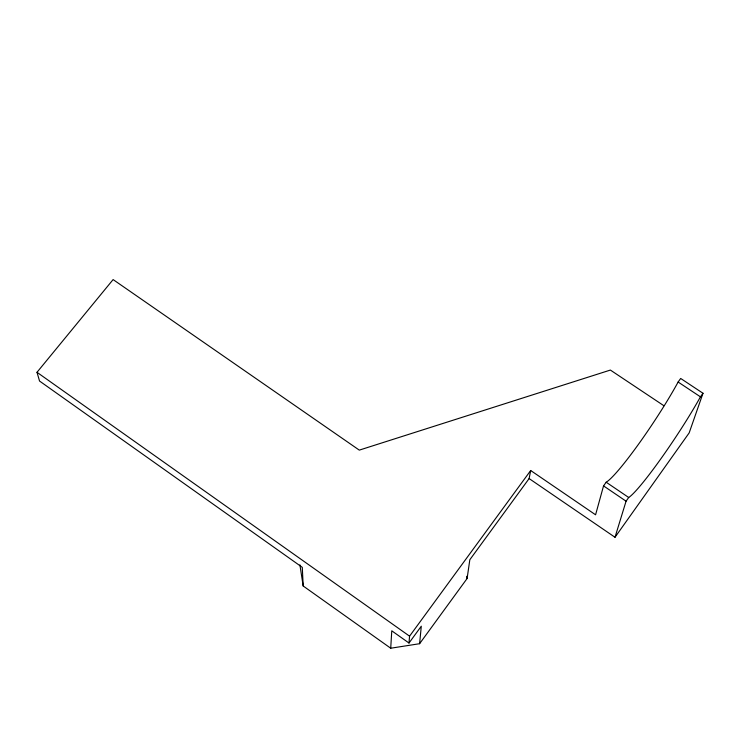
<?xml version="1.0" encoding="UTF-8"?>
<svg xmlns="http://www.w3.org/2000/svg" width="740" height="740" viewBox="0 0 740 740"><rect width="100%" height="100%" fill="white"/><g stroke="black" fill="none" stroke-linecap="round" stroke-linejoin="round"><path stroke-width="1.11" d="M390.72 648.221L391.765 630.813L408.998 643.032L421.291 626.207L419.599 643.707L390.72 648.221L303.187 585.997L299.904 564.861M408.998 643.032L409.572 636.169L530.691 470.511L595.58 514.799L603.544 485.893L606.18 482.221A76.146 8.038 -56.4 0 0 678.127 382.025L680.68 378.464L703 393.264L689.171 432.891L615.005 537.268L529.119 478.567L530.691 470.511M419.599 643.707L467.097 578.532L469.826 559.736L529.119 478.567M615.005 537.268L626.068 501.193L628.704 497.493A76.312 7.335 -56.4 0 0 700.401 396.918M703 393.264L700.456 396.844L678.127 382.025M303.187 585.997L302.29 567.34L39.544 381.045L37 372.294L113.109 279.581L359.298 450.124L610.38 370.065L663.845 405.696M606.18 482.221L628.704 497.493M603.544 485.893L626.068 501.193M37 372.294L409.572 636.169M466.7 576.312L467.097 578.532"/></g></svg>
